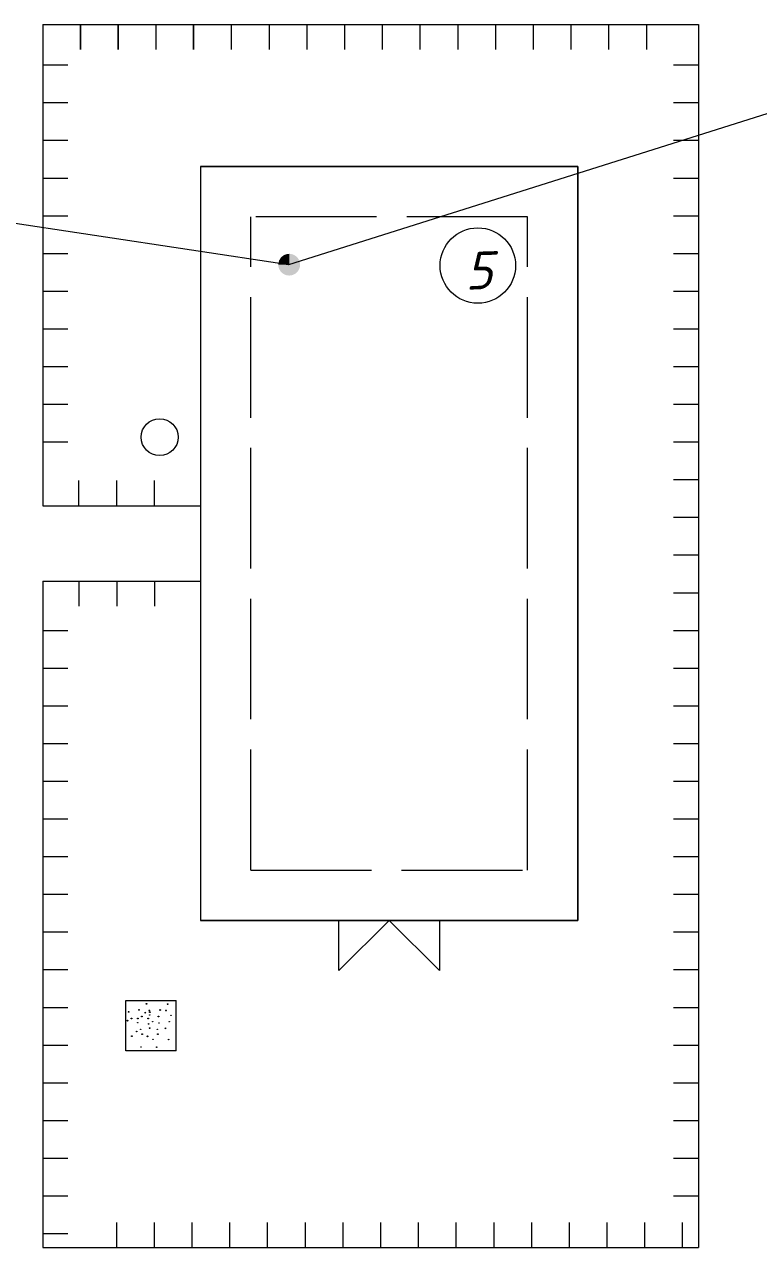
# Model space of a CAD drawing. Header units: millimetres. Extents: x 27137 to 30937, y -4667 to -569.
# Drawn here: x 28989.39 to 29018.57, y -2624.84 to -2576.17 of the extents above; entities that cross this region are included whole.
import ezdxf

# ---------------------------------------------------------------- set-up
doc = ezdxf.new("R2010")
doc.units = ezdxf.units.MM
doc.header["$LTSCALE"] = 0.4
doc.linetypes.add('ACAD_ISO02W100', pattern=[15, 12, -3])
doc.styles.add('Isocpeur', font='isocpeui.ttf', dxfattribs={"height": 2.5})

msp = doc.modelspace()

# ---------------------------------------------------------------- hatches: boundary and pattern name
at = {"lineweight": 15}
h = msp.add_hatch(color=256, dxfattribs=at)
h.dxf.hatch_style = 1
h.paths.add_polyline_path([(28999.4785, -2585.7262), (28999.9111, -2585.7262), (29000.3437, -2585.7262, -1)])
h.paths.add_polyline_path([(28999.9111, -2585.2936, -0.4142136), (29000.3437, -2585.7262), (28999.9111, -2585.7262)])
h = msp.add_hatch(color=256, dxfattribs=at)
h.dxf.hatch_style = 1
h.paths.add_polyline_path([(28999.9111, -2585.2936), (28999.9111, -2585.7262), (28999.4785, -2585.7262, -0.4142136)])

# ---------------------------------------------------------------- linework, layer by layer
for p, q in [((28990.1105, -2576.167), (28990.1105, -2595.3164)), ((28990.1105, -2576.167), (29000.6105, -2576.167)), ((28990.1105, -2576.167), (29016.1898, -2576.167)), ((28991.6105, -2577.167), (28991.6105, -2576.167)), ((28991.6105, -2577.167), (28991.6105, -2576.167)), ((28991.6105, -2576.167), (28991.6105, -2577.167)), ((28991.6105, -2576.167), (28991.6105, -2577.167)), ((28993.1105, -2577.167), (28993.1105, -2576.167)), ((28993.1105, -2577.167), (28993.1105, -2576.167)), ((28993.1105, -2576.167), (28993.1105, -2577.167)), ((28993.1105, -2576.167), (28993.1105, -2577.167)), ((28993.1105, -2576.167), (28993.1105, -2577.167)), ((28993.1105, -2576.167), (28993.1105, -2577.167)), ((28994.6105, -2576.167), (28994.6105, -2577.167)), ((28994.6105, -2576.167), (28994.6105, -2577.167)), ((28994.6105, -2576.167), (28994.6105, -2577.167)), ((28994.6105, -2576.167), (28994.6105, -2577.167)), ((28994.6105, -2576.167), (28994.6105, -2577.167)), ((28994.6105, -2576.167), (28994.6105, -2577.167)), ((28996.1105, -2577.167), (28996.1105, -2576.167)), ((28996.1105, -2577.167), (28996.1105, -2576.167)), ((28996.1105, -2576.167), (28996.1105, -2577.167)), ((28996.1105, -2576.167), (28996.1105, -2577.167)), ((28996.1105, -2576.167), (28996.1105, -2577.167)), ((28996.1105, -2576.167), (28996.1105, -2577.167)), ((28996.1105, -2576.167), (28996.1105, -2577.167)), ((28996.1105, -2576.167), (28996.1105, -2577.167)), ((28997.6105, -2576.167), (28997.6105, -2577.167)), ((28997.6105, -2576.167), (28997.6105, -2577.167)), ((28999.1105, -2576.167), (28999.1105, -2577.167)), ((28999.1105, -2576.167), (28999.1105, -2577.167)), ((28999.1105, -2576.167), (28999.1105, -2577.167)), ((28999.1105, -2576.167), (28999.1105, -2577.167)), ((29000.6105, -2576.167), (29000.6105, -2577.167)), ((29000.6105, -2576.167), (29000.6105, -2577.167)), ((29002.1105, -2576.167), (29002.1105, -2577.167)), ((29002.1105, -2576.167), (29002.1105, -2577.167)), ((29002.1105, -2576.167), (29002.1105, -2577.167)), ((29002.1105, -2576.167), (29002.1105, -2577.167)), ((29003.6105, -2576.167), (29003.6105, -2577.167)), ((29003.6105, -2576.167), (29003.6105, -2577.167)), ((29005.1105, -2576.167), (29005.1105, -2577.167)), ((29005.1105, -2576.167), (29005.1105, -2577.167)), ((29005.1105, -2576.167), (29005.1105, -2577.167)), ((29005.1105, -2576.167), (29005.1105, -2577.167)), ((29006.6105, -2576.167), (29006.6105, -2577.167)), ((29006.6105, -2576.167), (29006.6105, -2577.167)), ((29008.1105, -2576.167), (29008.1105, -2577.167)), ((29008.1105, -2576.167), (29008.1105, -2577.167)), ((29008.1105, -2576.167), (29008.1105, -2577.167)), ((29008.1105, -2576.167), (29008.1105, -2577.167)), ((29009.6105, -2576.167), (29009.6105, -2577.167)), ((29009.6105, -2576.167), (29009.6105, -2577.167)), ((29011.1105, -2576.167), (29011.1105, -2577.167)), ((29011.1105, -2576.167), (29011.1105, -2577.167)), ((29011.1105, -2576.167), (29011.1105, -2577.167)), ((29011.1105, -2576.167), (29011.1105, -2577.167)), ((29012.6105, -2576.167), (29012.6105, -2577.167)), ((29012.6105, -2576.167), (29012.6105, -2577.167)), ((29014.1105, -2576.167), (29014.1105, -2577.167)), ((29014.1105, -2576.167), (29014.1105, -2577.167)), ((29016.1898, -2576.167), (29016.1898, -2624.8355)), ((28991.1105, -2577.7909), (28990.1105, -2577.7909)), ((28991.1105, -2577.7909), (28990.1105, -2577.7909)), ((28991.1105, -2577.7909), (28990.1105, -2577.7909)), ((28991.1105, -2577.7909), (28990.1105, -2577.7909)), ((28991.1105, -2577.7909), (28990.1105, -2577.7909)), ((28991.1105, -2577.7909), (28990.1105, -2577.7909)), ((28991.1105, -2577.7909), (28990.1105, -2577.7909)), ((28991.1105, -2577.7909), (28990.1105, -2577.7909)), ((28991.1105, -2577.7909), (28990.1105, -2577.7909)), ((28991.1105, -2577.7909), (28990.1105, -2577.7909)), ((28991.1105, -2577.7909), (28990.1105, -2577.7909)), ((29016.1898, -2577.7909), (29015.1898, -2577.7909)), ((29016.1898, -2577.7909), (29015.1898, -2577.7909)), ((29016.1898, -2577.7909), (29015.1898, -2577.7909)), ((29016.1898, -2577.7909), (29015.1898, -2577.7909)), ((29016.1898, -2577.7909), (29015.1898, -2577.7909)), ((29016.1898, -2577.7909), (29015.1898, -2577.7909)), ((29016.1898, -2577.7909), (29015.1898, -2577.7909)), ((29016.1898, -2577.7909), (29015.1898, -2577.7909)), ((29016.1898, -2577.7909), (29015.1898, -2577.7909)), ((29016.1898, -2577.7909), (29015.1898, -2577.7909)), ((29016.1898, -2577.7909), (29015.1898, -2577.7909)), ((28991.1105, -2579.2909), (28990.1105, -2579.2909)), ((28991.1105, -2579.2909), (28990.1105, -2579.2909)), ((28991.1105, -2579.2909), (28990.1105, -2579.2909)), ((28991.1105, -2579.2909), (28990.1105, -2579.2909)), ((28991.1105, -2579.2909), (28990.1105, -2579.2909)), ((28991.1105, -2579.2909), (28990.1105, -2579.2909)), ((28991.1105, -2579.2909), (28990.1105, -2579.2909)), ((28991.1105, -2579.2909), (28990.1105, -2579.2909)), ((28991.1105, -2579.2909), (28990.1105, -2579.2909)), ((28991.1105, -2579.2909), (28990.1105, -2579.2909)), ((28991.1105, -2579.2909), (28990.1105, -2579.2909)), ((28991.1105, -2579.2909), (28990.1105, -2579.2909)), ((28991.1105, -2579.2909), (28990.1105, -2579.2909)), ((28991.1105, -2579.2909), (28990.1105, -2579.2909)), ((28991.1105, -2579.2909), (28990.1105, -2579.2909)), ((28991.1105, -2579.2909), (28990.1105, -2579.2909)), ((28991.1105, -2579.2909), (28990.1105, -2579.2909)), ((28991.1105, -2579.2909), (28990.1105, -2579.2909)), ((28991.1105, -2579.2909), (28990.1105, -2579.2909)), ((28991.1105, -2579.2909), (28990.1105, -2579.2909)), ((28991.1105, -2579.2909), (28990.1105, -2579.2909)), ((29016.1898, -2579.2909), (29015.1898, -2579.2909)), ((29016.1898, -2579.2909), (29015.1898, -2579.2909)), ((29016.1898, -2579.2909), (29015.1898, -2579.2909)), ((29016.1898, -2579.2909), (29015.1898, -2579.2909)), ((29016.1898, -2579.2909), (29015.1898, -2579.2909)), ((29016.1898, -2579.2909), (29015.1898, -2579.2909)), ((29016.1898, -2579.2909), (29015.1898, -2579.2909)), ((29016.1898, -2579.2909), (29015.1898, -2579.2909)), ((29016.1898, -2579.2909), (29015.1898, -2579.2909)), ((29016.1898, -2579.2909), (29015.1898, -2579.2909)), ((29016.1898, -2579.2909), (29015.1898, -2579.2909)), ((29016.1898, -2579.2909), (29015.1898, -2579.2909)), ((29016.1898, -2579.2909), (29015.1898, -2579.2909)), ((29016.1898, -2579.2909), (29015.1898, -2579.2909)), ((28991.1105, -2580.7909), (28990.1105, -2580.7909)), ((28991.1105, -2580.7909), (28990.1105, -2580.7909)), ((28991.1105, -2580.7909), (28990.1105, -2580.7909)), ((28991.1105, -2580.7909), (28990.1105, -2580.7909)), ((28991.1105, -2580.7909), (28990.1105, -2580.7909)), ((28991.1105, -2580.7909), (28990.1105, -2580.7909)), ((28991.1105, -2580.7909), (28990.1105, -2580.7909)), ((28991.1105, -2580.7909), (28990.1105, -2580.7909)), ((28991.1105, -2580.7909), (28990.1105, -2580.7909)), ((28991.1105, -2580.7909), (28990.1105, -2580.7909)), ((28991.1105, -2580.7909), (28990.1105, -2580.7909)), ((28991.1105, -2580.7909), (28990.1105, -2580.7909)), ((28991.1105, -2580.7909), (28990.1105, -2580.7909)), ((28991.1105, -2580.7909), (28990.1105, -2580.7909)), ((28991.1105, -2580.7909), (28990.1105, -2580.7909)), ((28991.1105, -2580.7909), (28990.1105, -2580.7909)), ((28991.1105, -2580.7909), (28990.1105, -2580.7909)), ((29016.1898, -2580.7909), (29015.1898, -2580.7909)), ((29016.1898, -2580.7909), (29015.1898, -2580.7909)), ((29016.1898, -2580.7909), (29015.1898, -2580.7909)), ((28996.3822, -2581.8164), (29011.3822, -2581.8164)), ((29011.3822, -2581.8164), (28996.3822, -2581.8164)), ((28996.3822, -2581.8164), (28996.3822, -2611.8164)), ((29011.3822, -2581.8164), (29006.3822, -2581.8164)), ((29011.3822, -2581.8164), (29006.3822, -2581.8164)), ((29011.3822, -2581.8164), (29011.3822, -2611.8164)), ((29011.3822, -2611.8164), (29011.3822, -2581.8164)), ((28991.1105, -2582.2909), (28990.1105, -2582.2909)), ((28991.1105, -2582.2909), (28990.1105, -2582.2909)), ((28991.1105, -2582.2909), (28990.1105, -2582.2909)), ((28991.1105, -2582.2909), (28990.1105, -2582.2909)), ((28991.1105, -2582.2909), (28990.1105, -2582.2909)), ((28991.1105, -2582.2909), (28990.1105, -2582.2909)), ((28991.1105, -2582.2909), (28990.1105, -2582.2909)), ((28991.1105, -2582.2909), (28990.1105, -2582.2909)), ((28991.1105, -2582.2909), (28990.1105, -2582.2909)), ((28991.1105, -2582.2909), (28990.1105, -2582.2909)), ((28991.1105, -2582.2909), (28990.1105, -2582.2909)), ((29016.1898, -2582.2909), (29015.1898, -2582.2909)), ((29016.1898, -2582.2909), (29015.1898, -2582.2909)), ((29016.1898, -2582.2909), (29015.1898, -2582.2909)), ((29016.1898, -2582.2909), (29015.1898, -2582.2909)), ((29016.1898, -2582.2909), (29015.1898, -2582.2909)), ((28991.1105, -2583.7909), (28990.1105, -2583.7909)), ((28991.1105, -2583.7909), (28990.1105, -2583.7909)), ((28991.1105, -2583.7909), (28990.1105, -2583.7909)), ((28991.1105, -2583.7909), (28990.1105, -2583.7909)), ((28991.1105, -2583.7909), (28990.1105, -2583.7909)), ((28991.1105, -2583.7909), (28990.1105, -2583.7909)), ((28991.1105, -2583.7909), (28990.1105, -2583.7909)), ((28991.1105, -2583.7909), (28990.1105, -2583.7909)), ((28991.1105, -2583.7909), (28990.1105, -2583.7909)), ((28991.1105, -2583.7909), (28990.1105, -2583.7909)), ((28991.1105, -2583.7909), (28990.1105, -2583.7909)), ((28991.1105, -2583.7909), (28990.1105, -2583.7909)), ((28991.1105, -2583.7909), (28990.1105, -2583.7909)), ((29016.1898, -2583.7909), (29015.1898, -2583.7909)), ((28991.1105, -2585.2909), (28990.1105, -2585.2909)), ((28991.1105, -2585.2909), (28990.1105, -2585.2909)), ((28991.1105, -2585.2909), (28990.1105, -2585.2909)), ((28991.1105, -2585.2909), (28990.1105, -2585.2909)), ((28991.1105, -2585.2909), (28990.1105, -2585.2909)), ((28991.1105, -2585.2909), (28990.1105, -2585.2909)), ((28991.1105, -2585.2909), (28990.1105, -2585.2909)), ((28991.1105, -2585.2909), (28990.1105, -2585.2909)), ((28991.1105, -2585.2909), (28990.1105, -2585.2909)), ((28991.1105, -2585.2909), (28990.1105, -2585.2909)), ((28991.1105, -2585.2909), (28990.1105, -2585.2909)), ((28991.1105, -2585.2909), (28990.1105, -2585.2909)), ((28991.1105, -2585.2909), (28990.1105, -2585.2909)), ((28991.1105, -2585.2909), (28990.1105, -2585.2909)), ((28991.1105, -2585.2909), (28990.1105, -2585.2909)), ((28991.1105, -2585.2909), (28990.1105, -2585.2909)), ((28991.1105, -2585.2909), (28990.1105, -2585.2909)), ((29016.1898, -2585.2909), (29015.1898, -2585.2909)), ((29016.1898, -2585.2909), (29015.1898, -2585.2909)), ((29016.1898, -2585.2909), (29015.1898, -2585.2909)), ((29016.1898, -2585.2909), (29015.1898, -2585.2909)), ((29016.1898, -2585.2909), (29015.1898, -2585.2909)), ((29016.1898, -2585.2909), (29015.1898, -2585.2909)), ((29016.1898, -2585.2909), (29015.1898, -2585.2909)), ((29016.1898, -2585.2909), (29015.1898, -2585.2909)), ((28991.1105, -2586.7909), (28990.1105, -2586.7909)), ((28991.1105, -2586.7909), (28990.1105, -2586.7909)), ((28991.1105, -2586.7909), (28990.1105, -2586.7909)), ((28991.1105, -2586.7909), (28990.1105, -2586.7909)), ((28991.1105, -2586.7909), (28990.1105, -2586.7909)), ((28991.1105, -2586.7909), (28990.1105, -2586.7909)), ((28991.1105, -2586.7909), (28990.1105, -2586.7909)), ((28991.1105, -2586.7909), (28990.1105, -2586.7909)), ((28991.1105, -2586.7909), (28990.1105, -2586.7909)), ((28991.1105, -2586.7909), (28990.1105, -2586.7909)), ((28991.1105, -2586.7909), (28990.1105, -2586.7909)), ((29016.1898, -2586.7909), (29015.1898, -2586.7909)), ((29016.1898, -2586.7909), (29015.1898, -2586.7909)), ((29016.1898, -2586.7909), (29015.1898, -2586.7909)), ((29016.1898, -2586.7909), (29015.1898, -2586.7909)), ((29016.1898, -2586.7909), (29015.1898, -2586.7909)), ((29016.1898, -2586.7909), (29015.1898, -2586.7909)), ((29016.1898, -2586.7909), (29015.1898, -2586.7909)), ((29016.1898, -2586.7909), (29015.1898, -2586.7909)), ((28991.1105, -2588.2909), (28990.1105, -2588.2909)), ((28991.1105, -2588.2909), (28990.1105, -2588.2909)), ((28991.1105, -2588.2909), (28990.1105, -2588.2909)), ((28991.1105, -2588.2909), (28990.1105, -2588.2909)), ((28991.1105, -2588.2909), (28990.1105, -2588.2909)), ((28991.1105, -2588.2909), (28990.1105, -2588.2909)), ((28991.1105, -2588.2909), (28990.1105, -2588.2909)), ((28991.1105, -2588.2909), (28990.1105, -2588.2909)), ((28991.1105, -2588.2909), (28990.1105, -2588.2909)), ((28991.1105, -2588.2909), (28990.1105, -2588.2909)), ((28991.1105, -2588.2909), (28990.1105, -2588.2909)), ((28991.1105, -2588.2909), (28990.1105, -2588.2909)), ((28991.1105, -2588.2909), (28990.1105, -2588.2909)), ((29016.1898, -2588.2909), (29015.1898, -2588.2909)), ((29016.1898, -2588.2909), (29015.1898, -2588.2909)), ((29016.1898, -2588.2909), (29015.1898, -2588.2909)), ((29016.1898, -2588.2909), (29015.1898, -2588.2909)), ((29016.1898, -2588.2909), (29015.1898, -2588.2909)), ((29016.1898, -2588.2909), (29015.1898, -2588.2909)), ((28991.1105, -2589.7909), (28990.1105, -2589.7909)), ((28991.1105, -2589.7909), (28990.1105, -2589.7909)), ((28991.1105, -2589.7909), (28990.1105, -2589.7909)), ((28991.1105, -2589.7909), (28990.1105, -2589.7909)), ((28991.1105, -2589.7909), (28990.1105, -2589.7909)), ((28991.1105, -2589.7909), (28990.1105, -2589.7909)), ((28991.1105, -2589.7909), (28990.1105, -2589.7909)), ((28991.1105, -2589.7909), (28990.1105, -2589.7909)), ((28991.1105, -2589.7909), (28990.1105, -2589.7909)), ((28991.1105, -2589.7909), (28990.1105, -2589.7909)), ((28991.1105, -2589.7909), (28990.1105, -2589.7909)), ((28991.1105, -2589.7909), (28990.1105, -2589.7909)), ((28991.1105, -2589.7909), (28990.1105, -2589.7909)), ((28991.1105, -2589.7909), (28990.1105, -2589.7909)), ((28991.1105, -2589.7909), (28990.1105, -2589.7909)), ((28991.1105, -2589.7909), (28990.1105, -2589.7909)), ((28991.1105, -2589.7909), (28990.1105, -2589.7909)), ((29016.1898, -2589.7909), (29015.1898, -2589.7909)), ((29016.1898, -2589.7909), (29015.1898, -2589.7909)), ((29016.1898, -2589.7909), (29015.1898, -2589.7909)), ((28991.1105, -2591.2909), (28990.1105, -2591.2909)), ((28991.1105, -2591.2909), (28990.1105, -2591.2909)), ((28991.1105, -2591.2909), (28990.1105, -2591.2909)), ((28991.1105, -2591.2909), (28990.1105, -2591.2909)), ((28991.1105, -2591.2909), (28990.1105, -2591.2909)), ((28991.1105, -2591.2909), (28990.1105, -2591.2909)), ((28991.1105, -2591.2909), (28990.1105, -2591.2909)), ((28991.1105, -2591.2909), (28990.1105, -2591.2909)), ((28991.1105, -2591.2909), (28990.1105, -2591.2909)), ((28991.1105, -2591.2909), (28990.1105, -2591.2909)), ((28991.1105, -2591.2909), (28990.1105, -2591.2909)), ((29016.1898, -2591.2909), (29015.1898, -2591.2909)), ((29016.1898, -2591.2909), (29015.1898, -2591.2909)), ((29016.1898, -2591.2909), (29015.1898, -2591.2909)), ((29016.1898, -2591.2909), (29015.1898, -2591.2909)), ((29016.1898, -2591.2909), (29015.1898, -2591.2909)), ((29016.1898, -2591.2909), (29015.1898, -2591.2909)), ((29016.1898, -2591.2909), (29015.1898, -2591.2909)), ((29016.1898, -2591.2909), (29015.1898, -2591.2909)), ((29016.1898, -2591.2909), (29015.1898, -2591.2909)), ((29016.1898, -2591.2909), (29015.1898, -2591.2909)), ((29016.1898, -2591.2909), (29015.1898, -2591.2909)), ((29016.1898, -2591.2909), (29015.1898, -2591.2909)), ((29016.1898, -2591.2909), (29015.1898, -2591.2909)), ((29016.1898, -2591.2909), (29015.1898, -2591.2909)), ((29016.1898, -2591.2909), (29015.1898, -2591.2909)), ((29016.1898, -2591.2909), (29015.1898, -2591.2909)), ((28991.1105, -2592.7909), (28990.1105, -2592.7909)), ((28991.1105, -2592.7909), (28990.1105, -2592.7909)), ((28991.1105, -2592.7909), (28990.1105, -2592.7909)), ((28991.1105, -2592.7909), (28990.1105, -2592.7909)), ((28991.1105, -2592.7909), (28990.1105, -2592.7909)), ((28991.1105, -2592.7909), (28990.1105, -2592.7909)), ((28991.1105, -2592.7909), (28990.1105, -2592.7909)), ((28991.1105, -2592.7909), (28990.1105, -2592.7909)), ((28991.1105, -2592.7909), (28990.1105, -2592.7909)), ((28991.1105, -2592.7909), (28990.1105, -2592.7909)), ((28991.1105, -2592.7909), (28990.1105, -2592.7909)), ((28991.1105, -2592.7909), (28990.1105, -2592.7909)), ((28991.1105, -2592.7909), (28990.1105, -2592.7909)), ((29016.1898, -2592.7909), (29015.1898, -2592.7909)), ((29016.1898, -2592.7909), (29015.1898, -2592.7909)), ((29016.1898, -2592.7909), (29015.1898, -2592.7909)), ((29016.1898, -2592.7909), (29015.1898, -2592.7909)), ((29016.1898, -2592.7909), (29015.1898, -2592.7909)), ((29016.1898, -2592.7909), (29015.1898, -2592.7909)), ((29016.1898, -2592.7909), (29015.1898, -2592.7909)), ((29016.1898, -2592.7909), (29015.1898, -2592.7909)), ((29016.1898, -2592.7909), (29015.1898, -2592.7909)), ((29016.1898, -2592.7909), (29015.1898, -2592.7909)), ((29016.1898, -2592.7909), (29015.1898, -2592.7909)), ((29016.1898, -2592.7909), (29015.1898, -2592.7909)), ((29016.1898, -2592.7909), (29015.1898, -2592.7909)), ((29016.1898, -2592.7909), (29015.1898, -2592.7909)), ((28991.5537, -2595.3164), (28991.5537, -2594.3164)), ((28991.5537, -2595.3164), (28991.5537, -2594.3164)), ((28993.0537, -2595.3164), (28993.0537, -2594.3164)), ((28993.0537, -2595.3164), (28993.0537, -2594.3164)), ((28994.5537, -2595.3164), (28994.5537, -2594.3164)), ((28994.5537, -2595.3164), (28994.5537, -2594.3164)), ((29016.1898, -2594.2909), (29015.1898, -2594.2909)), ((29016.1898, -2594.2909), (29015.1898, -2594.2909)), ((29016.1898, -2594.2909), (29015.1898, -2594.2909)), ((28990.1105, -2595.3164), (28996.3822, -2595.3164)), ((29016.1898, -2595.7909), (29015.1898, -2595.7909)), ((29016.1898, -2595.7909), (29015.1898, -2595.7909)), ((29016.1898, -2595.7909), (29015.1898, -2595.7909)), ((29016.1898, -2595.7909), (29015.1898, -2595.7909)), ((29016.1898, -2595.7909), (29015.1898, -2595.7909)), ((29016.1898, -2597.2909), (29015.1898, -2597.2909)), ((28990.1105, -2598.3164), (28990.1105, -2624.8355)), ((28990.1105, -2598.3164), (28996.3822, -2598.3164)), ((28991.5537, -2598.3164), (28991.5537, -2599.3164)), ((28991.5537, -2598.3164), (28991.5537, -2599.3164)), ((28993.0537, -2598.3164), (28993.0537, -2599.3164)), ((28993.0537, -2598.3164), (28993.0537, -2599.3164)), ((28994.5537, -2598.3164), (28994.5537, -2599.3164)), ((28994.5537, -2598.3164), (28994.5537, -2599.3164)), ((29016.1898, -2598.7909), (29015.1898, -2598.7909)), ((29016.1898, -2598.7909), (29015.1898, -2598.7909)), ((29016.1898, -2598.7909), (29015.1898, -2598.7909)), ((29016.1898, -2598.7909), (29015.1898, -2598.7909)), ((29016.1898, -2598.7909), (29015.1898, -2598.7909)), ((29016.1898, -2598.7909), (29015.1898, -2598.7909)), ((29016.1898, -2598.7909), (29015.1898, -2598.7909)), ((29016.1898, -2598.7909), (29015.1898, -2598.7909)), ((28991.1105, -2600.2909), (28990.1105, -2600.2909)), ((28991.1105, -2600.2909), (28990.1105, -2600.2909)), ((28991.1105, -2600.2909), (28990.1105, -2600.2909)), ((28991.1105, -2600.2909), (28990.1105, -2600.2909)), ((28991.1105, -2600.2909), (28990.1105, -2600.2909)), ((28991.1105, -2600.2909), (28990.1105, -2600.2909)), ((28991.1105, -2600.2909), (28990.1105, -2600.2909)), ((28991.1105, -2600.2909), (28990.1105, -2600.2909)), ((28991.1105, -2600.2909), (28990.1105, -2600.2909)), ((28991.1105, -2600.2909), (28990.1105, -2600.2909)), ((28991.1105, -2600.2909), (28990.1105, -2600.2909)), ((29016.1898, -2600.2909), (29015.1898, -2600.2909)), ((29016.1898, -2600.2909), (29015.1898, -2600.2909)), ((29016.1898, -2600.2909), (29015.1898, -2600.2909)), ((29016.1898, -2600.2909), (29015.1898, -2600.2909)), ((29016.1898, -2600.2909), (29015.1898, -2600.2909)), ((29016.1898, -2600.2909), (29015.1898, -2600.2909)), ((29016.1898, -2600.2909), (29015.1898, -2600.2909)), ((29016.1898, -2600.2909), (29015.1898, -2600.2909)), ((28991.1105, -2601.7909), (28990.1105, -2601.7909)), ((28991.1105, -2601.7909), (28990.1105, -2601.7909)), ((28991.1105, -2601.7909), (28990.1105, -2601.7909)), ((28991.1105, -2601.7909), (28990.1105, -2601.7909)), ((28991.1105, -2601.7909), (28990.1105, -2601.7909)), ((28991.1105, -2601.7909), (28990.1105, -2601.7909)), ((28991.1105, -2601.7909), (28990.1105, -2601.7909)), ((28991.1105, -2601.7909), (28990.1105, -2601.7909)), ((28991.1105, -2601.7909), (28990.1105, -2601.7909)), ((28991.1105, -2601.7909), (28990.1105, -2601.7909)), ((28991.1105, -2601.7909), (28990.1105, -2601.7909)), ((28991.1105, -2601.7909), (28990.1105, -2601.7909)), ((28991.1105, -2601.7909), (28990.1105, -2601.7909)), ((29016.1898, -2601.7909), (29015.1898, -2601.7909)), ((29016.1898, -2601.7909), (29015.1898, -2601.7909)), ((29016.1898, -2601.7909), (29015.1898, -2601.7909)), ((29016.1898, -2601.7909), (29015.1898, -2601.7909)), ((29016.1898, -2601.7909), (29015.1898, -2601.7909)), ((29016.1898, -2601.7909), (29015.1898, -2601.7909)), ((28991.1105, -2603.2909), (28990.1105, -2603.2909)), ((28991.1105, -2603.2909), (28990.1105, -2603.2909)), ((28991.1105, -2603.2909), (28990.1105, -2603.2909)), ((28991.1105, -2603.2909), (28990.1105, -2603.2909)), ((28991.1105, -2603.2909), (28990.1105, -2603.2909)), ((28991.1105, -2603.2909), (28990.1105, -2603.2909)), ((28991.1105, -2603.2909), (28990.1105, -2603.2909)), ((28991.1105, -2603.2909), (28990.1105, -2603.2909)), ((28991.1105, -2603.2909), (28990.1105, -2603.2909)), ((28991.1105, -2603.2909), (28990.1105, -2603.2909)), ((28991.1105, -2603.2909), (28990.1105, -2603.2909)), ((28991.1105, -2603.2909), (28990.1105, -2603.2909)), ((28991.1105, -2603.2909), (28990.1105, -2603.2909)), ((28991.1105, -2603.2909), (28990.1105, -2603.2909)), ((28991.1105, -2603.2909), (28990.1105, -2603.2909)), ((28991.1105, -2603.2909), (28990.1105, -2603.2909)), ((28991.1105, -2603.2909), (28990.1105, -2603.2909)), ((29016.1898, -2603.2909), (29015.1898, -2603.2909)), ((29016.1898, -2603.2909), (29015.1898, -2603.2909)), ((29016.1898, -2603.2909), (29015.1898, -2603.2909)), ((28991.1105, -2604.7909), (28990.1105, -2604.7909)), ((28991.1105, -2604.7909), (28990.1105, -2604.7909)), ((28991.1105, -2604.7909), (28990.1105, -2604.7909)), ((28991.1105, -2604.7909), (28990.1105, -2604.7909)), ((28991.1105, -2604.7909), (28990.1105, -2604.7909)), ((28991.1105, -2604.7909), (28990.1105, -2604.7909)), ((28991.1105, -2604.7909), (28990.1105, -2604.7909)), ((28991.1105, -2604.7909), (28990.1105, -2604.7909)), ((28991.1105, -2604.7909), (28990.1105, -2604.7909)), ((28991.1105, -2604.7909), (28990.1105, -2604.7909)), ((28991.1105, -2604.7909), (28990.1105, -2604.7909)), ((29016.1898, -2604.7909), (29015.1898, -2604.7909)), ((29016.1898, -2604.7909), (29015.1898, -2604.7909)), ((29016.1898, -2604.7909), (29015.1898, -2604.7909)), ((29016.1898, -2604.7909), (29015.1898, -2604.7909)), ((29016.1898, -2604.7909), (29015.1898, -2604.7909)), ((29016.1898, -2604.7909), (29015.1898, -2604.7909)), ((29016.1898, -2604.7909), (29015.1898, -2604.7909)), ((29016.1898, -2604.7909), (29015.1898, -2604.7909)), ((29016.1898, -2604.7909), (29015.1898, -2604.7909)), ((29016.1898, -2604.7909), (29015.1898, -2604.7909)), ((29016.1898, -2604.7909), (29015.1898, -2604.7909)), ((29016.1898, -2604.7909), (29015.1898, -2604.7909)), ((29016.1898, -2604.7909), (29015.1898, -2604.7909)), ((29016.1898, -2604.7909), (29015.1898, -2604.7909)), ((29016.1898, -2604.7909), (29015.1898, -2604.7909)), ((29016.1898, -2604.7909), (29015.1898, -2604.7909)), ((28991.1105, -2606.2909), (28990.1105, -2606.2909)), ((28991.1105, -2606.2909), (28990.1105, -2606.2909)), ((28991.1105, -2606.2909), (28990.1105, -2606.2909)), ((28991.1105, -2606.2909), (28990.1105, -2606.2909)), ((28991.1105, -2606.2909), (28990.1105, -2606.2909)), ((28991.1105, -2606.2909), (28990.1105, -2606.2909)), ((28991.1105, -2606.2909), (28990.1105, -2606.2909)), ((28991.1105, -2606.2909), (28990.1105, -2606.2909)), ((28991.1105, -2606.2909), (28990.1105, -2606.2909)), ((28991.1105, -2606.2909), (28990.1105, -2606.2909)), ((28991.1105, -2606.2909), (28990.1105, -2606.2909)), ((28991.1105, -2606.2909), (28990.1105, -2606.2909)), ((28991.1105, -2606.2909), (28990.1105, -2606.2909)), ((29016.1898, -2606.2909), (29015.1898, -2606.2909)), ((29016.1898, -2606.2909), (29015.1898, -2606.2909)), ((29016.1898, -2606.2909), (29015.1898, -2606.2909)), ((29016.1898, -2606.2909), (29015.1898, -2606.2909)), ((29016.1898, -2606.2909), (29015.1898, -2606.2909)), ((29016.1898, -2606.2909), (29015.1898, -2606.2909)), ((29016.1898, -2606.2909), (29015.1898, -2606.2909)), ((29016.1898, -2606.2909), (29015.1898, -2606.2909)), ((29016.1898, -2606.2909), (29015.1898, -2606.2909)), ((29016.1898, -2606.2909), (29015.1898, -2606.2909)), ((29016.1898, -2606.2909), (29015.1898, -2606.2909)), ((29016.1898, -2606.2909), (29015.1898, -2606.2909)), ((29016.1898, -2606.2909), (29015.1898, -2606.2909)), ((29016.1898, -2606.2909), (29015.1898, -2606.2909)), ((28991.1105, -2607.7909), (28990.1105, -2607.7909)), ((28991.1105, -2607.7909), (28990.1105, -2607.7909)), ((28991.1105, -2607.7909), (28990.1105, -2607.7909)), ((28991.1105, -2607.7909), (28990.1105, -2607.7909)), ((28991.1105, -2607.7909), (28990.1105, -2607.7909)), ((28991.1105, -2607.7909), (28990.1105, -2607.7909)), ((28991.1105, -2607.7909), (28990.1105, -2607.7909)), ((28991.1105, -2607.7909), (28990.1105, -2607.7909)), ((28991.1105, -2607.7909), (28990.1105, -2607.7909)), ((28991.1105, -2607.7909), (28990.1105, -2607.7909)), ((28991.1105, -2607.7909), (28990.1105, -2607.7909)), ((28991.1105, -2607.7909), (28990.1105, -2607.7909)), ((28991.1105, -2607.7909), (28990.1105, -2607.7909)), ((28991.1105, -2607.7909), (28990.1105, -2607.7909)), ((29016.1898, -2607.7909), (29015.1898, -2607.7909)), ((29016.1898, -2607.7909), (29015.1898, -2607.7909)), ((29016.1898, -2607.7909), (29015.1898, -2607.7909)), ((28991.1105, -2609.2909), (28990.1105, -2609.2909)), ((28991.1105, -2609.2909), (28990.1105, -2609.2909)), ((28991.1105, -2609.2909), (28990.1105, -2609.2909)), ((28991.1105, -2609.2909), (28990.1105, -2609.2909)), ((28991.1105, -2609.2909), (28990.1105, -2609.2909)), ((28991.1105, -2609.2909), (28990.1105, -2609.2909)), ((28991.1105, -2609.2909), (28990.1105, -2609.2909)), ((28991.1105, -2609.2909), (28990.1105, -2609.2909)), ((29016.1898, -2609.2909), (29015.1898, -2609.2909)), ((29016.1898, -2609.2909), (29015.1898, -2609.2909)), ((29016.1898, -2609.2909), (29015.1898, -2609.2909)), ((29016.1898, -2609.2909), (29015.1898, -2609.2909)), ((29016.1898, -2609.2909), (29015.1898, -2609.2909)), ((28991.1105, -2610.7909), (28990.1105, -2610.7909)), ((28991.1105, -2610.7909), (28990.1105, -2610.7909)), ((28991.1105, -2610.7909), (28990.1105, -2610.7909)), ((28991.1105, -2610.7909), (28990.1105, -2610.7909)), ((28991.1105, -2610.7909), (28990.1105, -2610.7909)), ((28991.1105, -2610.7909), (28990.1105, -2610.7909)), ((28991.1105, -2610.7909), (28990.1105, -2610.7909)), ((28991.1105, -2610.7909), (28990.1105, -2610.7909)), ((28991.1105, -2610.7909), (28990.1105, -2610.7909)), ((28991.1105, -2610.7909), (28990.1105, -2610.7909)), ((28991.1105, -2610.7909), (28990.1105, -2610.7909)), ((28991.1105, -2610.7909), (28990.1105, -2610.7909)), ((28991.1105, -2610.7909), (28990.1105, -2610.7909)), ((28991.1105, -2610.7909), (28990.1105, -2610.7909)), ((28991.1105, -2610.7909), (28990.1105, -2610.7909)), ((28991.1105, -2610.7909), (28990.1105, -2610.7909)), ((28991.1105, -2610.7909), (28990.1105, -2610.7909)), ((28991.1105, -2610.7909), (28990.1105, -2610.7909)), ((28991.1105, -2610.7909), (28990.1105, -2610.7909)), ((28991.1105, -2610.7909), (28990.1105, -2610.7909)), ((28991.1105, -2610.7909), (28990.1105, -2610.7909)), ((28991.1105, -2610.7909), (28990.1105, -2610.7909)), ((28991.1105, -2610.7909), (28990.1105, -2610.7909)), ((28991.1105, -2610.7909), (28990.1105, -2610.7909)), ((28991.1105, -2610.7909), (28990.1105, -2610.7909)), ((28991.1105, -2610.7909), (28990.1105, -2610.7909)), ((28991.1105, -2610.7909), (28990.1105, -2610.7909)), ((28991.1105, -2610.7909), (28990.1105, -2610.7909)), ((28991.1105, -2610.7909), (28990.1105, -2610.7909)), ((28991.1105, -2610.7909), (28990.1105, -2610.7909)), ((28991.1105, -2610.7909), (28990.1105, -2610.7909)), ((28991.1105, -2610.7909), (28990.1105, -2610.7909)), ((28991.1105, -2610.7909), (28990.1105, -2610.7909)), ((29016.1898, -2610.7909), (29015.1898, -2610.7909)), ((29011.3822, -2611.8164), (28996.3822, -2611.8164)), ((28996.3822, -2611.8164), (29011.3822, -2611.8164)), ((29001.8822, -2613.8164), (29001.8822, -2611.8164)), ((29001.8822, -2613.8164), (29003.8822, -2611.8164)), ((29003.8822, -2611.8164), (29005.8822, -2613.8164)), ((29005.8822, -2611.8164), (29005.8822, -2613.8164)), ((28991.1105, -2612.2909), (28990.1105, -2612.2909)), ((28991.1105, -2612.2909), (28990.1105, -2612.2909)), ((28991.1105, -2612.2909), (28990.1105, -2612.2909)), ((28991.1105, -2612.2909), (28990.1105, -2612.2909)), ((28991.1105, -2612.2909), (28990.1105, -2612.2909)), ((28991.1105, -2612.2909), (28990.1105, -2612.2909)), ((28991.1105, -2612.2909), (28990.1105, -2612.2909)), ((28991.1105, -2612.2909), (28990.1105, -2612.2909)), ((29016.1898, -2612.2909), (29015.1898, -2612.2909)), ((29016.1898, -2612.2909), (29015.1898, -2612.2909)), ((29016.1898, -2612.2909), (29015.1898, -2612.2909)), ((29016.1898, -2612.2909), (29015.1898, -2612.2909)), ((29016.1898, -2612.2909), (29015.1898, -2612.2909)), ((29016.1898, -2612.2909), (29015.1898, -2612.2909)), ((29016.1898, -2612.2909), (29015.1898, -2612.2909)), ((29016.1898, -2612.2909), (29015.1898, -2612.2909)), ((29016.1898, -2612.2909), (29015.1898, -2612.2909)), ((29016.1898, -2612.2909), (29015.1898, -2612.2909)), ((29016.1898, -2612.2909), (29015.1898, -2612.2909)), ((29016.1898, -2612.2909), (29015.1898, -2612.2909)), ((29016.1898, -2612.2909), (29015.1898, -2612.2909)), ((29016.1898, -2612.2909), (29015.1898, -2612.2909)), ((29016.1898, -2612.2909), (29015.1898, -2612.2909)), ((29016.1898, -2612.2909), (29015.1898, -2612.2909)), ((29016.1898, -2612.2909), (29015.1898, -2612.2909)), ((29016.1898, -2612.2909), (29015.1898, -2612.2909)), ((29016.1898, -2612.2909), (29015.1898, -2612.2909)), ((28991.1105, -2613.7909), (28990.1105, -2613.7909)), ((28991.1105, -2613.7909), (28990.1105, -2613.7909)), ((28991.1105, -2613.7909), (28990.1105, -2613.7909)), ((28991.1105, -2613.7909), (28990.1105, -2613.7909)), ((28991.1105, -2613.7909), (28990.1105, -2613.7909)), ((28991.1105, -2613.7909), (28990.1105, -2613.7909)), ((28991.1105, -2613.7909), (28990.1105, -2613.7909)), ((28991.1105, -2613.7909), (28990.1105, -2613.7909)), ((28991.1105, -2613.7909), (28990.1105, -2613.7909)), ((28991.1105, -2613.7909), (28990.1105, -2613.7909)), ((28991.1105, -2613.7909), (28990.1105, -2613.7909)), ((28991.1105, -2613.7909), (28990.1105, -2613.7909)), ((28991.1105, -2613.7909), (28990.1105, -2613.7909)), ((28991.1105, -2613.7909), (28990.1105, -2613.7909)), ((28991.1105, -2613.7909), (28990.1105, -2613.7909)), ((28991.1105, -2613.7909), (28990.1105, -2613.7909)), ((28991.1105, -2613.7909), (28990.1105, -2613.7909)), ((28991.1105, -2613.7909), (28990.1105, -2613.7909)), ((28991.1105, -2613.7909), (28990.1105, -2613.7909)), ((29016.1898, -2613.7909), (29015.1898, -2613.7909)), ((29016.1898, -2613.7909), (29015.1898, -2613.7909)), ((29016.1898, -2613.7909), (29015.1898, -2613.7909)), ((29016.1898, -2613.7909), (29015.1898, -2613.7909)), ((29016.1898, -2613.7909), (29015.1898, -2613.7909)), ((29016.1898, -2613.7909), (29015.1898, -2613.7909)), ((29016.1898, -2613.7909), (29015.1898, -2613.7909)), ((29016.1898, -2613.7909), (29015.1898, -2613.7909)), ((29016.1898, -2613.7909), (29015.1898, -2613.7909)), ((29016.1898, -2613.7909), (29015.1898, -2613.7909)), ((29016.1898, -2613.7909), (29015.1898, -2613.7909)), ((29016.1898, -2613.7909), (29015.1898, -2613.7909)), ((29016.1898, -2613.7909), (29015.1898, -2613.7909)), ((29016.1898, -2613.7909), (29015.1898, -2613.7909)), ((29016.1898, -2613.7909), (29015.1898, -2613.7909)), ((29016.1898, -2613.7909), (29015.1898, -2613.7909)), ((29016.1898, -2613.7909), (29015.1898, -2613.7909)), ((29016.1898, -2613.7909), (29015.1898, -2613.7909)), ((29016.1898, -2613.7909), (29015.1898, -2613.7909)), ((29016.1898, -2613.7909), (29015.1898, -2613.7909)), ((29016.1898, -2613.7909), (29015.1898, -2613.7909)), ((29016.1898, -2613.7909), (29015.1898, -2613.7909)), ((28991.1105, -2615.2909), (28990.1105, -2615.2909)), ((28991.1105, -2615.2909), (28990.1105, -2615.2909)), ((28991.1105, -2615.2909), (28990.1105, -2615.2909)), ((28991.1105, -2615.2909), (28990.1105, -2615.2909)), ((28991.1105, -2615.2909), (28990.1105, -2615.2909)), ((28991.1105, -2615.2909), (28990.1105, -2615.2909)), ((28991.1105, -2615.2909), (28990.1105, -2615.2909)), ((28991.1105, -2615.2909), (28990.1105, -2615.2909)), ((28991.1105, -2615.2909), (28990.1105, -2615.2909)), ((28991.1105, -2615.2909), (28990.1105, -2615.2909)), ((28991.1105, -2615.2909), (28990.1105, -2615.2909)), ((28991.1105, -2615.2909), (28990.1105, -2615.2909)), ((28991.1105, -2615.2909), (28990.1105, -2615.2909)), ((28993.4138, -2617.006), (28993.4138, -2615.006)), ((28993.4138, -2615.006), (28995.4138, -2615.006)), ((29016.1898, -2615.2909), (29015.1898, -2615.2909)), ((29016.1898, -2615.2909), (29015.1898, -2615.2909)), ((29016.1898, -2615.2909), (29015.1898, -2615.2909)), ((29016.1898, -2615.2909), (29015.1898, -2615.2909)), ((29016.1898, -2615.2909), (29015.1898, -2615.2909)), ((29016.1898, -2615.2909), (29015.1898, -2615.2909)), ((29016.1898, -2615.2909), (29015.1898, -2615.2909)), ((29016.1898, -2615.2909), (29015.1898, -2615.2909)), ((29016.1898, -2615.2909), (29015.1898, -2615.2909)), ((28991.1105, -2616.7909), (28990.1105, -2616.7909)), ((28991.1105, -2616.7909), (28990.1105, -2616.7909)), ((28991.1105, -2616.7909), (28990.1105, -2616.7909)), ((28991.1105, -2616.7909), (28990.1105, -2616.7909)), ((28991.1105, -2616.7909), (28990.1105, -2616.7909)), ((28991.1105, -2616.7909), (28990.1105, -2616.7909)), ((28991.1105, -2616.7909), (28990.1105, -2616.7909)), ((28991.1105, -2616.7909), (28990.1105, -2616.7909)), ((28991.1105, -2616.7909), (28990.1105, -2616.7909)), ((28991.1105, -2616.7909), (28990.1105, -2616.7909)), ((28991.1105, -2616.7909), (28990.1105, -2616.7909)), ((28991.1105, -2616.7909), (28990.1105, -2616.7909)), ((28991.1105, -2616.7909), (28990.1105, -2616.7909)), ((28991.1105, -2616.7909), (28990.1105, -2616.7909)), ((28991.1105, -2616.7909), (28990.1105, -2616.7909)), ((28991.1105, -2616.7909), (28990.1105, -2616.7909)), ((28991.1105, -2616.7909), (28990.1105, -2616.7909)), ((29016.1898, -2616.7909), (29015.1898, -2616.7909)), ((29016.1898, -2616.7909), (29015.1898, -2616.7909)), ((29016.1898, -2616.7909), (29015.1898, -2616.7909)), ((29016.1898, -2616.7909), (29015.1898, -2616.7909)), ((29016.1898, -2616.7909), (29015.1898, -2616.7909)), ((29016.1898, -2616.7909), (29015.1898, -2616.7909)), ((29016.1898, -2616.7909), (29015.1898, -2616.7909)), ((29016.1898, -2616.7909), (29015.1898, -2616.7909)), ((28995.4138, -2617.006), (28993.4138, -2617.006)), ((28991.1105, -2618.2909), (28990.1105, -2618.2909)), ((28991.1105, -2618.2909), (28990.1105, -2618.2909)), ((28991.1105, -2618.2909), (28990.1105, -2618.2909)), ((28991.1105, -2618.2909), (28990.1105, -2618.2909)), ((28991.1105, -2618.2909), (28990.1105, -2618.2909)), ((28991.1105, -2618.2909), (28990.1105, -2618.2909)), ((28991.1105, -2618.2909), (28990.1105, -2618.2909)), ((28991.1105, -2618.2909), (28990.1105, -2618.2909)), ((28991.1105, -2618.2909), (28990.1105, -2618.2909)), ((28991.1105, -2618.2909), (28990.1105, -2618.2909)), ((28991.1105, -2618.2909), (28990.1105, -2618.2909)), ((28991.1105, -2618.2909), (28990.1105, -2618.2909)), ((28991.1105, -2618.2909), (28990.1105, -2618.2909)), ((28991.1105, -2618.2909), (28990.1105, -2618.2909)), ((28991.1105, -2618.2909), (28990.1105, -2618.2909)), ((28991.1105, -2618.2909), (28990.1105, -2618.2909)), ((28991.1105, -2618.2909), (28990.1105, -2618.2909)), ((28991.1105, -2618.2909), (28990.1105, -2618.2909)), ((28991.1105, -2618.2909), (28990.1105, -2618.2909)), ((28991.1105, -2618.2909), (28990.1105, -2618.2909)), ((28991.1105, -2618.2909), (28990.1105, -2618.2909)), ((28991.1105, -2618.2909), (28990.1105, -2618.2909)), ((28991.1105, -2618.2909), (28990.1105, -2618.2909)), ((28991.1105, -2618.2909), (28990.1105, -2618.2909)), ((29016.1898, -2618.2909), (29015.1898, -2618.2909)), ((29016.1898, -2618.2909), (29015.1898, -2618.2909)), ((29016.1898, -2618.2909), (29015.1898, -2618.2909)), ((29016.1898, -2618.2909), (29015.1898, -2618.2909)), ((29016.1898, -2618.2909), (29015.1898, -2618.2909)), ((29016.1898, -2618.2909), (29015.1898, -2618.2909)), ((28991.1105, -2619.7909), (28990.1105, -2619.7909)), ((28991.1105, -2619.7909), (28990.1105, -2619.7909)), ((28991.1105, -2619.7909), (28990.1105, -2619.7909)), ((28991.1105, -2619.7909), (28990.1105, -2619.7909)), ((28991.1105, -2619.7909), (28990.1105, -2619.7909)), ((28991.1105, -2619.7909), (28990.1105, -2619.7909)), ((28991.1105, -2619.7909), (28990.1105, -2619.7909)), ((28991.1105, -2619.7909), (28990.1105, -2619.7909)), ((28991.1105, -2619.7909), (28990.1105, -2619.7909)), ((28991.1105, -2619.7909), (28990.1105, -2619.7909)), ((28991.1105, -2619.7909), (28990.1105, -2619.7909)), ((28991.1105, -2619.7909), (28990.1105, -2619.7909)), ((28991.1105, -2619.7909), (28990.1105, -2619.7909)), ((28991.1105, -2619.7909), (28990.1105, -2619.7909)), ((28991.1105, -2619.7909), (28990.1105, -2619.7909)), ((28991.1105, -2619.7909), (28990.1105, -2619.7909)), ((28991.1105, -2619.7909), (28990.1105, -2619.7909)), ((28991.1105, -2619.7909), (28990.1105, -2619.7909)), ((28991.1105, -2619.7909), (28990.1105, -2619.7909)), ((28991.1105, -2619.7909), (28990.1105, -2619.7909)), ((28991.1105, -2619.7909), (28990.1105, -2619.7909)), ((28991.1105, -2619.7909), (28990.1105, -2619.7909)), ((28991.1105, -2619.7909), (28990.1105, -2619.7909)), ((28991.1105, -2619.7909), (28990.1105, -2619.7909)), ((28991.1105, -2619.7909), (28990.1105, -2619.7909)), ((28991.1105, -2619.7909), (28990.1105, -2619.7909)), ((28991.1105, -2619.7909), (28990.1105, -2619.7909)), ((28991.1105, -2619.7909), (28990.1105, -2619.7909)), ((28991.1105, -2619.7909), (28990.1105, -2619.7909)), ((28991.1105, -2619.7909), (28990.1105, -2619.7909)), ((29016.1898, -2619.7909), (29015.1898, -2619.7909)), ((29016.1898, -2619.7909), (29015.1898, -2619.7909)), ((29016.1898, -2619.7909), (29015.1898, -2619.7909)), ((29016.1898, -2619.7909), (29015.1898, -2619.7909)), ((29016.1898, -2619.7909), (29015.1898, -2619.7909)), ((29016.1898, -2619.7909), (29015.1898, -2619.7909)), ((29016.1898, -2619.7909), (29015.1898, -2619.7909)), ((29016.1898, -2619.7909), (29015.1898, -2619.7909)), ((28991.1105, -2621.2909), (28990.1105, -2621.2909)), ((28991.1105, -2621.2909), (28990.1105, -2621.2909)), ((28991.1105, -2621.2909), (28990.1105, -2621.2909)), ((28991.1105, -2621.2909), (28990.1105, -2621.2909)), ((28991.1105, -2621.2909), (28990.1105, -2621.2909)), ((28991.1105, -2621.2909), (28990.1105, -2621.2909)), ((28991.1105, -2621.2909), (28990.1105, -2621.2909)), ((28991.1105, -2621.2909), (28990.1105, -2621.2909)), ((28991.1105, -2621.2909), (28990.1105, -2621.2909)), ((28991.1105, -2621.2909), (28990.1105, -2621.2909)), ((28991.1105, -2621.2909), (28990.1105, -2621.2909)), ((28991.1105, -2621.2909), (28990.1105, -2621.2909)), ((28991.1105, -2621.2909), (28990.1105, -2621.2909)), ((28991.1105, -2621.2909), (28990.1105, -2621.2909)), ((28991.1105, -2621.2909), (28990.1105, -2621.2909)), ((28991.1105, -2621.2909), (28990.1105, -2621.2909)), ((28991.1105, -2621.2909), (28990.1105, -2621.2909)), ((28991.1105, -2621.2909), (28990.1105, -2621.2909)), ((28991.1105, -2621.2909), (28990.1105, -2621.2909)), ((28991.1105, -2621.2909), (28990.1105, -2621.2909)), ((28991.1105, -2621.2909), (28990.1105, -2621.2909)), ((28991.1105, -2621.2909), (28990.1105, -2621.2909)), ((28991.1105, -2621.2909), (28990.1105, -2621.2909)), ((28991.1105, -2621.2909), (28990.1105, -2621.2909)), ((28991.1105, -2621.2909), (28990.1105, -2621.2909)), ((28991.1105, -2621.2909), (28990.1105, -2621.2909)), ((28991.1105, -2621.2909), (28990.1105, -2621.2909)), ((28991.1105, -2621.2909), (28990.1105, -2621.2909)), ((29016.1898, -2621.2909), (29015.1898, -2621.2909)), ((29016.1898, -2621.2909), (29015.1898, -2621.2909)), ((29016.1898, -2621.2909), (29015.1898, -2621.2909)), ((29016.1898, -2621.2909), (29015.1898, -2621.2909)), ((29016.1898, -2621.2909), (29015.1898, -2621.2909)), ((29016.1898, -2621.2909), (29015.1898, -2621.2909)), ((29016.1898, -2621.2909), (29015.1898, -2621.2909)), ((29016.1898, -2621.2909), (29015.1898, -2621.2909)), ((28991.1105, -2622.7909), (28990.1105, -2622.7909)), ((28991.1105, -2622.7909), (28990.1105, -2622.7909)), ((28991.1105, -2622.7909), (28990.1105, -2622.7909)), ((28991.1105, -2622.7909), (28990.1105, -2622.7909)), ((28991.1105, -2622.7909), (28990.1105, -2622.7909)), ((28991.1105, -2622.7909), (28990.1105, -2622.7909)), ((28991.1105, -2622.7909), (28990.1105, -2622.7909)), ((28991.1105, -2622.7909), (28990.1105, -2622.7909)), ((28991.1105, -2622.7909), (28990.1105, -2622.7909)), ((28991.1105, -2622.7909), (28990.1105, -2622.7909)), ((28991.1105, -2622.7909), (28990.1105, -2622.7909)), ((28991.1105, -2622.7909), (28990.1105, -2622.7909)), ((28991.1105, -2622.7909), (28990.1105, -2622.7909)), ((28991.1105, -2622.7909), (28990.1105, -2622.7909)), ((28991.1105, -2622.7909), (28990.1105, -2622.7909)), ((28991.1105, -2622.7909), (28990.1105, -2622.7909)), ((28991.1105, -2622.7909), (28990.1105, -2622.7909)), ((28991.1105, -2622.7909), (28990.1105, -2622.7909)), ((28991.1105, -2622.7909), (28990.1105, -2622.7909)), ((28991.1105, -2622.7909), (28990.1105, -2622.7909)), ((28991.1105, -2622.7909), (28990.1105, -2622.7909)), ((28991.1105, -2622.7909), (28990.1105, -2622.7909)), ((28991.1105, -2622.7909), (28990.1105, -2622.7909)), ((28991.1105, -2622.7909), (28990.1105, -2622.7909)), ((29016.1898, -2622.7909), (29015.1898, -2622.7909)), ((29016.1898, -2622.7909), (29015.1898, -2622.7909)), ((29016.1898, -2622.7909), (29015.1898, -2622.7909)), ((29016.1898, -2622.7909), (29015.1898, -2622.7909)), ((29016.1898, -2622.7909), (29015.1898, -2622.7909)), ((29016.1898, -2622.7909), (29015.1898, -2622.7909)), ((28993.0537, -2624.8355), (28993.0537, -2623.8355)), ((28993.0537, -2624.8355), (28993.0537, -2623.8355)), ((28994.5537, -2624.8355), (28994.5537, -2623.8355)), ((28994.5537, -2624.8355), (28994.5537, -2623.8355)), ((28996.0537, -2624.8355), (28996.0537, -2623.8355)), ((28996.0537, -2624.8355), (28996.0537, -2623.8355)), ((28996.0537, -2624.8355), (28996.0537, -2623.8355)), ((28996.0537, -2624.8355), (28996.0537, -2623.8355)), ((28997.5537, -2624.8355), (28997.5537, -2623.8355)), ((28997.5537, -2624.8355), (28997.5537, -2623.8355)), ((28999.0537, -2624.8355), (28999.0537, -2623.8355)), ((28999.0537, -2624.8355), (28999.0537, -2623.8355)), ((28999.0537, -2624.8355), (28999.0537, -2623.8355)), ((28999.0537, -2624.8355), (28999.0537, -2623.8355)), ((29000.5537, -2624.8355), (29000.5537, -2623.8355)), ((29000.5537, -2624.8355), (29000.5537, -2623.8355)), ((29002.0537, -2624.8355), (29002.0537, -2623.8355)), ((29002.0537, -2624.8355), (29002.0537, -2623.8355)), ((29002.0537, -2624.8355), (29002.0537, -2623.8355)), ((29002.0537, -2624.8355), (29002.0537, -2623.8355)), ((29003.5537, -2624.8355), (29003.5537, -2623.8355)), ((29003.5537, -2624.8355), (29003.5537, -2623.8355)), ((29005.0537, -2624.8355), (29005.0537, -2623.8355)), ((29005.0537, -2624.8355), (29005.0537, -2623.8355)), ((29005.0537, -2624.8355), (29005.0537, -2623.8355)), ((29005.0537, -2624.8355), (29005.0537, -2623.8355)), ((29006.5537, -2624.8355), (29006.5537, -2623.8355)), ((29006.5537, -2624.8355), (29006.5537, -2623.8355)), ((29008.0537, -2624.8355), (29008.0537, -2623.8355)), ((29008.0537, -2624.8355), (29008.0537, -2623.8355)), ((29008.0537, -2624.8355), (29008.0537, -2623.8355)), ((29008.0537, -2624.8355), (29008.0537, -2623.8355)), ((29009.5537, -2624.8355), (29009.5537, -2623.8355)), ((29009.5537, -2624.8355), (29009.5537, -2623.8355)), ((29011.0537, -2624.8355), (29011.0537, -2623.8355)), ((29011.0537, -2624.8355), (29011.0537, -2623.8355)), ((29011.0537, -2624.8355), (29011.0537, -2623.8355)), ((29011.0537, -2624.8355), (29011.0537, -2623.8355)), ((29012.5537, -2624.8355), (29012.5537, -2623.8355)), ((29012.5537, -2624.8355), (29012.5537, -2623.8355)), ((29014.0537, -2624.8355), (29014.0537, -2623.8355)), ((29014.0537, -2624.8355), (29014.0537, -2623.8355)), ((29014.0537, -2624.8355), (29014.0537, -2623.8355)), ((29014.0537, -2624.8355), (29014.0537, -2623.8355)), ((29014.0537, -2624.8355), (29014.0537, -2623.8355)), ((29014.0537, -2624.8355), (29014.0537, -2623.8355)), ((29015.5537, -2624.8355), (29015.5537, -2623.8355)), ((29015.5537, -2624.8355), (29015.5537, -2623.8355)), ((29015.5537, -2624.8355), (29015.5537, -2623.8355)), ((29015.5537, -2624.8355), (29015.5537, -2623.8355)), ((28991.1105, -2624.2909), (28990.1105, -2624.2909)), ((28991.1105, -2624.2909), (28990.1105, -2624.2909)), ((28991.1105, -2624.2909), (28990.1105, -2624.2909)), ((28991.1105, -2624.2909), (28990.1105, -2624.2909)), ((28991.1105, -2624.2909), (28990.1105, -2624.2909)), ((28991.1105, -2624.2909), (28990.1105, -2624.2909)), ((28991.1105, -2624.2909), (28990.1105, -2624.2909)), ((28991.1105, -2624.2909), (28990.1105, -2624.2909)), ((28991.1105, -2624.2909), (28990.1105, -2624.2909)), ((28991.1105, -2624.2909), (28990.1105, -2624.2909)), ((28991.1105, -2624.2909), (28990.1105, -2624.2909)), ((28991.1105, -2624.2909), (28990.1105, -2624.2909)), ((28991.1105, -2624.2909), (28990.1105, -2624.2909)), ((28991.1105, -2624.2909), (28990.1105, -2624.2909)), ((28991.1105, -2624.2909), (28990.1105, -2624.2909)), ((28991.1105, -2624.2909), (28990.1105, -2624.2909)), ((28991.1105, -2624.2909), (28990.1105, -2624.2909)), ((28991.1105, -2624.2909), (28990.1105, -2624.2909)), ((28991.1105, -2624.2909), (28990.1105, -2624.2909)), ((28991.1105, -2624.2909), (28990.1105, -2624.2909)), ((28991.1105, -2624.2909), (28990.1105, -2624.2909)), ((28991.1105, -2624.2909), (28990.1105, -2624.2909)), ((28991.1105, -2624.2909), (28990.1105, -2624.2909)), ((28991.1105, -2624.2909), (28990.1105, -2624.2909)), ((28991.1105, -2624.2909), (28990.1105, -2624.2909)), ((28991.1105, -2624.2909), (28990.1105, -2624.2909)), ((28991.1105, -2624.2909), (28990.1105, -2624.2909)), ((28991.1105, -2624.2909), (28990.1105, -2624.2909)), ((28991.1105, -2624.2909), (28990.1105, -2624.2909)), ((28991.1105, -2624.2909), (28990.1105, -2624.2909)), ((28990.1105, -2624.8355), (29016.1898, -2624.8355))]:
    msp.add_line(p, q, dxfattribs=at)
at = {"lineweight": 15, "ltscale": 0.5}
for p, q in [((29027.3258, -2577.0537), (28999.8859, -2585.7333)), ((28999.8859, -2585.7333), (28977.7322, -2582.3733)), ((28996.3822, -2596.8164), (28996.3822, -2596.8164)), ((28995.4138, -2617.006), (28995.4138, -2615.006))]:
    msp.add_line(p, q, dxfattribs=at)
at = {"linetype": 'ACAD_ISO02W100', "lineweight": 15}
for p, q in [((29009.3822, -2583.8164), (28998.3822, -2583.8164)), ((28998.3822, -2609.8164), (28998.3822, -2583.8164)), ((29009.3822, -2609.8164), (29009.3822, -2583.8164)), ((28998.3822, -2609.8164), (29009.3822, -2609.8164))]:
    msp.add_line(p, q, dxfattribs=at)
at = {"lineweight": 15}
for centre, radius in [((29007.4114, -2585.7604), 1.5), ((28994.7613, -2592.589), 0.7344), ((28993.5302, -2615.4582), 0.0157), ((28993.9391, -2615.3743), 0.0157), ((28994.2379, -2615.1367), 0.0157), ((28994.3532, -2615.403), 0.0157), ((28994.7831, -2615.3848), 0.0157), ((28995.0123, -2615.403), 0.0157), ((28995.0819, -2615.1472), 0.0157), ((28993.483, -2615.8092), 0.0157), ((28993.6456, -2615.7245), 0.0157), ((28993.8919, -2615.7253), 0.0157), ((28993.8919, -2615.8877), 0.0105), ((28994.0544, -2615.6407), 0.0157), ((28994.1907, -2615.4877), 0.0157), ((28994.3047, -2615.7245), 0.0157), ((28994.3218, -2615.9349), 0.0105), ((28994.3742, -2615.4686), 0.0157), ((28994.369, -2615.5839), 0.0105), ((28994.4843, -2615.8503), 0.0105), ((28994.7136, -2615.6407), 0.0157), ((28994.7359, -2615.8982), 0.0105), ((28995.1434, -2615.8503), 0.0105), ((28995.213, -2615.5944), 0.0105), ((28993.656, -2616.4273), 0.0157), ((28993.8448, -2616.2387), 0.0105), ((28994.0073, -2616.1541), 0.0105), ((28994.0649, -2616.3435), 0.0157), ((28994.2799, -2616.4326), 0.0157), ((28994.3637, -2616.1059), 0.0157), ((28994.6664, -2616.1541), 0.0105), ((28994.6888, -2616.3488), 0.0157), ((28994.9875, -2616.1111), 0.0157), ((28994.0178, -2616.8569), 0.0105), ((28994.4948, -2616.5531), 0.0105), ((28994.6416, -2616.8622), 0.0105), ((28995.1186, -2616.5583), 0.0105)]:
    msp.add_circle(centre, radius, dxfattribs=at)

# ---------------------------------------------------------------- texts
at = {"lineweight": 15, "insert": (29006.8745, -2585.2242), "char_height": 1.5, "attachment_point": 1, "rotation": 1.76438, "style": 'Isocpeur'}
msp.add_mtext_dynamic_manual_height_columns('5', width=1.525272, gutter_width=12.5, heights=[0], dxfattribs=at)

doc.saveas('drawing.dxf')
